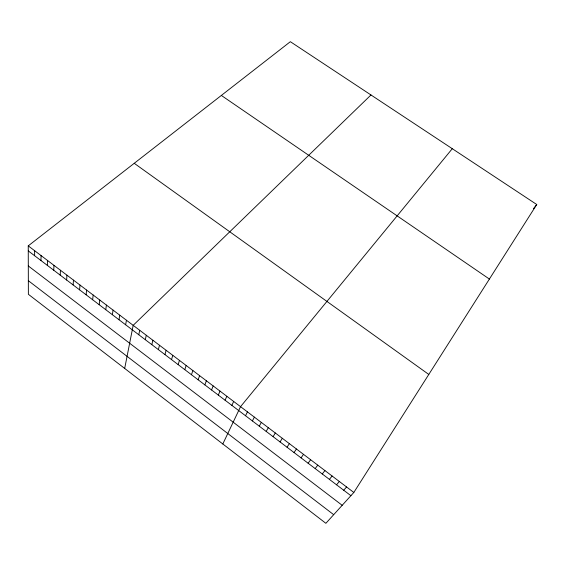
<?xml version="1.0" encoding="UTF-8"?>
<svg xmlns="http://www.w3.org/2000/svg" width="565" height="565" viewBox="0 0 565 565"><rect width="100%" height="100%" fill="white"/><g stroke="black" fill="none" stroke-linecap="round" stroke-linejoin="round"><path stroke-width="0.85" d="M34.606 255.719L34.649 250.712M40.97 260.543L41.061 255.571M47.354 265.388L47.502 260.444M53.76 270.247L53.965 265.338M60.187 275.127L60.448 270.247M66.635 280.014L66.945 275.176M73.104 284.922L73.471 280.113M79.594 289.845L80.018 285.071M86.106 294.789L86.586 290.05M92.639 299.747L93.176 295.036M99.193 304.719L99.786 300.043M105.768 309.705L106.418 305.072M112.364 314.712L113.078 310.114M118.989 319.734L119.752 315.171M125.628 324.769L126.454 320.242M124.681 368.436L133.178 325.334L370.979 94.977M138.778 334.748L139.725 330.292M145.29 339.692L146.293 335.271M151.823 344.643L152.882 340.257M158.377 349.615L159.492 345.264M164.945 354.601L166.124 350.293M171.541 359.608L172.777 355.329M178.159 364.63L179.458 360.385M184.797 369.665L186.153 365.463M191.457 374.715L192.877 370.548M198.138 379.786L199.614 375.661M204.841 384.871L206.38 380.782M211.571 389.977L213.167 385.923M218.316 395.097L219.983 391.079M225.089 400.232L226.812 396.256M231.883 405.388L233.67 401.454M222.815 443.977L240.549 406.659L452.283 148.701M245.535 415.748L247.449 411.885M252.4 420.953L254.377 417.132M259.279 426.172L261.327 422.394M266.186 431.413L268.297 427.677M273.114 436.674L275.289 432.974M280.071 441.943L282.309 438.292M353.824 492.461L536.75 204.516L290.346 41.69L28.25 245.867L28.377 294.301L325.871 523.31L353.824 492.461L28.25 245.867M287.048 447.24L289.351 443.624M294.047 452.551L296.42 448.977M301.067 457.876L303.511 454.345M308.116 463.222L310.623 459.733M315.185 468.59L317.763 465.143M322.283 473.971L324.924 470.567M533.494 208.662L536.75 204.516M329.402 479.374L332.114 476.013M336.542 484.791L339.325 481.479M343.711 490.229L346.564 486.959M221.353 95.443L489.396 279.061M134.237 163.299L428.8 374.447M28.264 250.902L350.9 495.689M28.299 265.953L342.185 505.301M28.342 280.692L333.689 514.68"/></g></svg>
